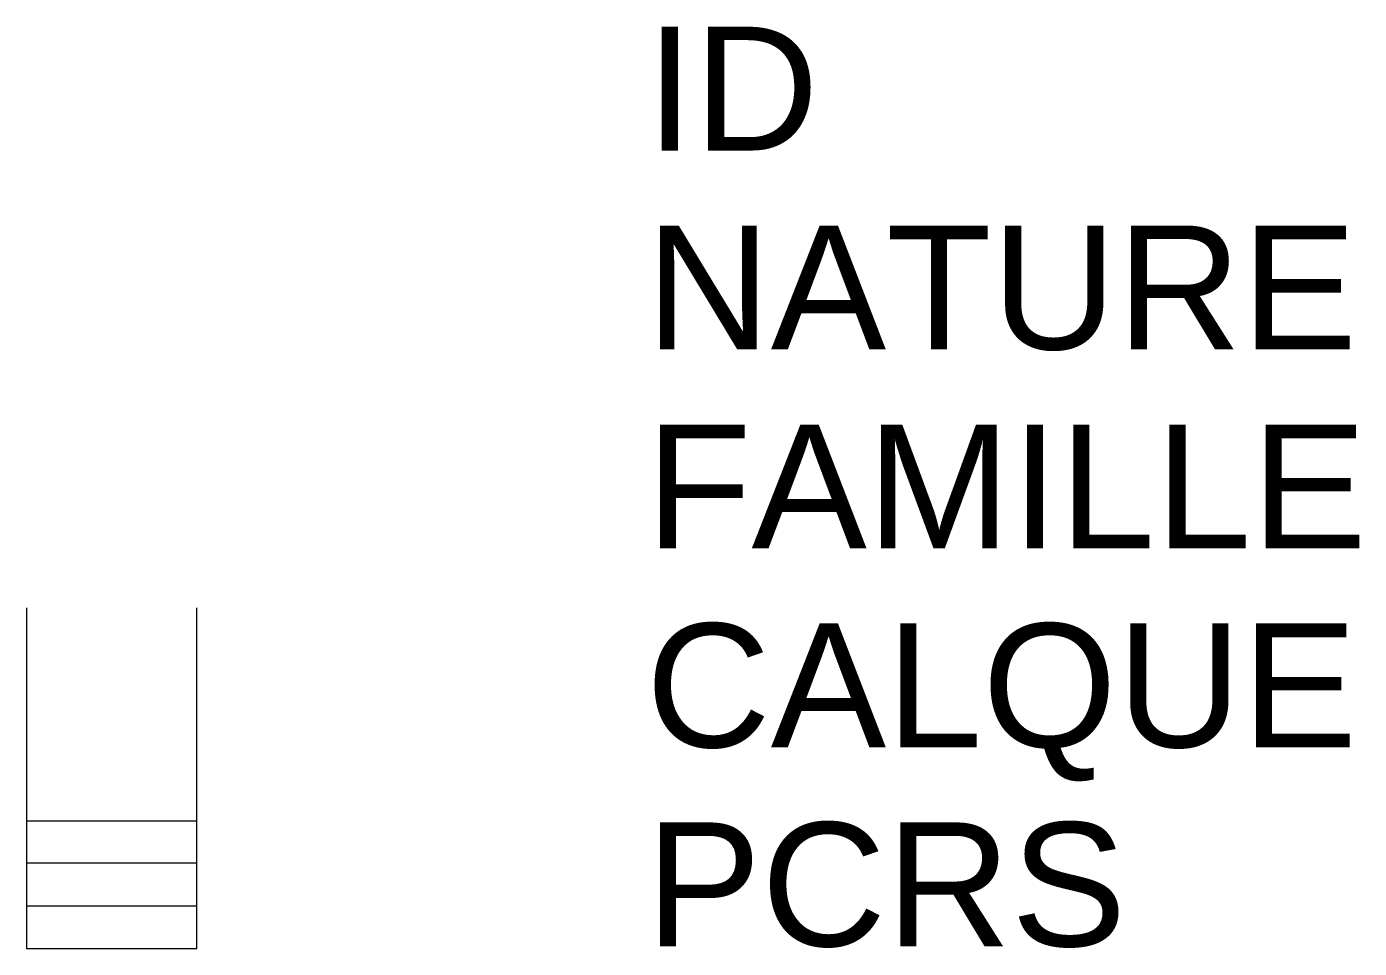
# Model space of a CAD drawing. Header units: metres. Extents: x 0 to 2152, y 0 to 1489.
import ezdxf

# ---------------------------------------------------------------- set-up
doc = ezdxf.new("R2010")
doc.units = ezdxf.units.M
doc.header["$LTSCALE"] = 2
doc.linetypes.add('Socle_Continu', pattern=[2.5, 2.5, 0])
doc.layers.add('EAUPL_SCT', color=5, linetype='Socle_Continu', lineweight=13, true_color=0x0000ff)
doc.styles.get("Standard").update_dxf_attribs({"font": 'arial.ttf'})

msp = doc.modelspace()

# ---------------------------------------------------------------- linework, layer by layer
at = {"layer": 'EAUPL_SCT', "linetype": 'Socle_Continu', "lineweight": -2, "flags": 128}
for points in [[(0, 550), (0, 0), (275, 0)], [(275, 0), (275, 550)], [(0, 206.2), (275, 206.2)], [(275, 137.5), (0, 137.5)], [(0, 68.8), (275, 68.8)]]:
    msp.add_lwpolyline(points, dxfattribs=at)

# ---------------------------------------------------------------- texts
at = {"layer": 'EAUPL_SCT', "linetype": 'Socle_Continu', "lineweight": -3, "ltscale": 0.01, "flags": 9}
for tag, p, s in [('ID', (1000, 1288.5), 'BP_2059'), ('NATURE', (1000, 967.3), "Gargouille fil d'eau"), ('FAMILLE', (1000, 646), 'Eau pluviale'), ('CALQUE', (1000, 324.7), 'EAUPL_SCS'), ('PCRS', (1000, 3.4), 'AffleurantSymbole')]:
    msp.add_attdef(tag, p, s, height=200, dxfattribs=at)

doc.saveas('drawing.dxf')
